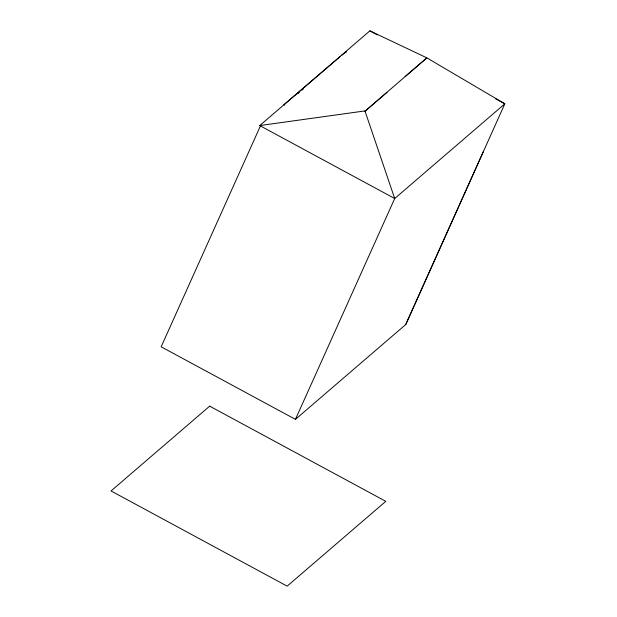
<?xml version="1.0" encoding="UTF-8"?>
<svg xmlns="http://www.w3.org/2000/svg" width="617" height="617" viewBox="0 0 617 617"><rect width="100%" height="100%" fill="white"/><g stroke="black" fill="none" stroke-linecap="round" stroke-linejoin="round"><path stroke-width="0.93" d="M260.42 125.937L161.168 346.793L295.443 419.367L394.703 198.52L365.025 111.176L426.871 57.875L504.845 103.803L405.585 324.658M405.161 76.539L426.871 57.875L369.876 30.85L259.742 125.567L394.703 198.52L504.845 103.803L495.559 98.789M284.753 104.983L284.09 104.62L339.936 56.795M341.386 55.545L346.137 51.836M297.81 93.761L299.26 92.511M302.16 90.013L303.61 88.771M365.11 111.176L386.967 92.38M483.52 151.242L405.924 324.365L295.443 419.367M259.742 125.567L365.233 110.883M284.098 104.813L284.499 104.844M369.876 30.85L377.326 34.876M346.399 51.975L345.736 51.805M209.664 406.148L111.037 490.962L287.16 586.15L385.787 501.336L209.664 406.148"/></g></svg>
